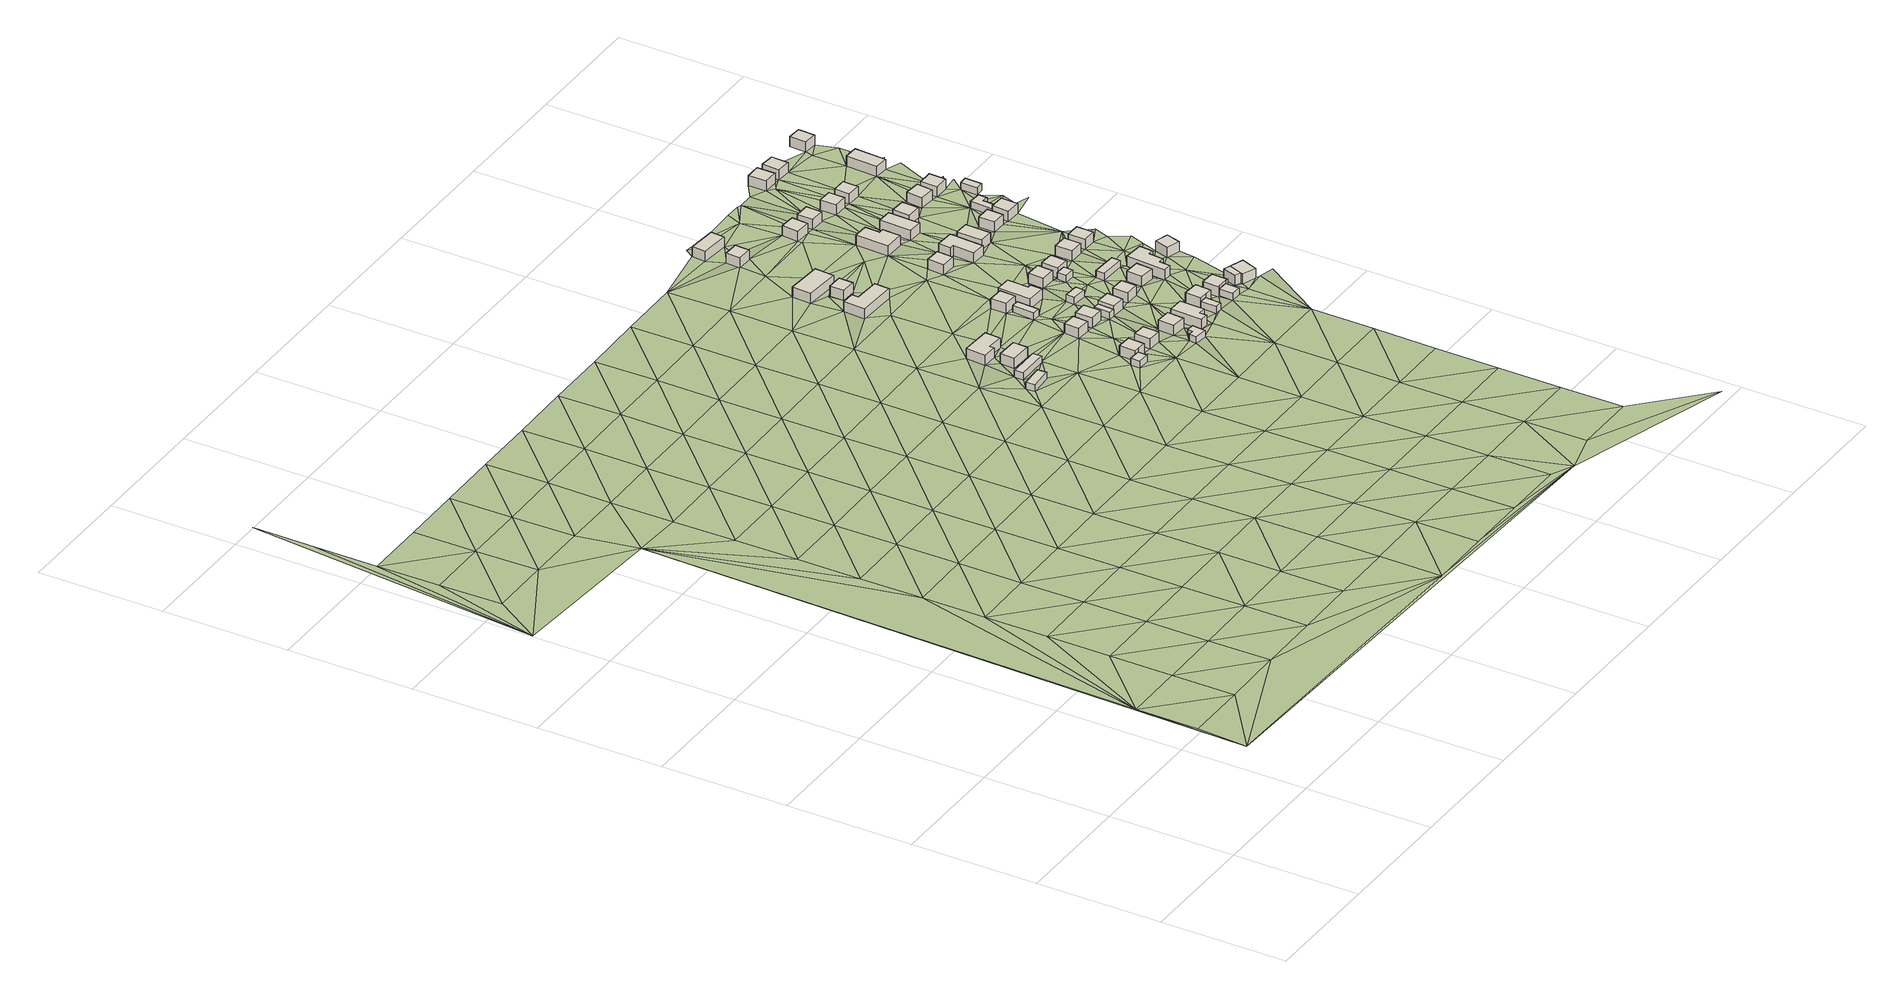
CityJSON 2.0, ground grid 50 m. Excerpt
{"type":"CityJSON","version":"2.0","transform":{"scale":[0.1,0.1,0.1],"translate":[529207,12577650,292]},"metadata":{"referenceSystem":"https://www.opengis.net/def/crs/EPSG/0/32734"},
"CityObjects":{
"building1":{"type":"Building","attributes":{"address":"30 Braambos Lane 7347 Mamre, Cape Town","building":"cabin","building:levels":"1","building_height":2.8,"plus_code":"4FRWFFP6+895","ground_height":158.06,"roof_height":160.86},"geometry":[{"type":"Solid","lod":"1","boundaries":[[[[0,1,2,3]],[[1,4,5,2]],[[4,6,7,5]],[[6,0,3,7]],[[3,2,5,7]],[[6,4,1,0]]]]}]},
"building2":{"type":"Building","attributes":{"address":"30 Braambos Lane Mamre 7347 Cape Town","building":"cabin","building:levels":"1","building_height":2.8,"plus_code":"4FRWFFP6+8CG","ground_height":157.94,"roof_height":160.74},"geometry":[{"type":"Solid","lod":"1","boundaries":[[[[8,9,10,11]],[[9,12,13,10]],[[12,14,15,13]],[[14,8,11,15]],[[11,10,13,15]],[[14,12,9,8]]]]}]},
"building3":{"type":"Building","attributes":{"address":"28 Braambos Lane Mamre 7347 Cape Town","building":"house","building:levels":"1","building_height":4.1,"plus_code":"4FRWFFP6+9C5","ground_height":158.38,"roof_height":162.48},"geometry":[{"type":"Solid","lod":"1","boundaries":[[[[16,17,18,19]],[[17,20,21,18]],[[20,22,23,21]],[[22,16,19,23]],[[19,18,21,23]],[[22,20,17,16]]]]}]},
"building4":{"type":"Building","attributes":{"address":"26 Braambos Lane Mamre 7347 Mamre, Cape Town","building":"house","building:levels":"1","building_height":4.1,"plus_code":"4FRWFFP6+9CW","ground_height":158.35,"roof_height":162.45},"geometry":[{"type":"Solid","lod":"1","boundaries":[[[[24,25,26,27]],[[25,28,29,26]],[[28,30,31,29]],[[30,32,33,31]],[[32,34,35,33]],[[34,24,27,35]],[[27,26,29,31,33,35]],[[34,32,30,28,25,24]]]]}]},
"building5":{"type":"Building","attributes":{"building":"cabin","building:levels":"1","building_height":2.8,"plus_code":"4FRWFFP6+6G7","ground_height":158.85,"roof_height":161.65},"geometry":[{"type":"Solid","lod":"1","boundaries":[[[[36,37,38,39]],[[37,40,41,38]],[[40,42,43,41]],[[42,44,45,43]],[[44,36,39,45]],[[39,38,41,43,45]],[[44,42,40,37,36]]]]}]},
"building6":{"type":"Building","attributes":{"address":"121 Thorn Lane Mamre 7347 Cape Town","building":"house","building:levels":"1","building_height":4.1,"plus_code":"4FRWFFP6+6GG","ground_height":158.85,"roof_height":162.95},"geometry":[{"type":"Solid","lod":"1","boundaries":[[[[37,36,46,47]],[[36,48,49,46]],[[48,50,51,49]],[[50,52,53,51]],[[52,37,47,53]],[[47,46,49,51,53]],[[52,50,48,36,37]]]]}]},
"building7":{"type":"Building","attributes":{"address":"119 Thorn Lane Mamre 7347 Cape Town","building":"house","building:levels":"1","building_height":4.1,"plus_code":"4FRWFFP6+6HG","ground_height":158.85,"roof_height":162.95},"geometry":[{"type":"Solid","lod":"1","boundaries":[[[[54,55,56,57]],[[55,58,59,56]],[[58,60,61,59]],[[60,54,57,61]],[[57,56,59,61]],[[60,58,55,54]]]]}]},
"building8":{"type":"Building","attributes":{"address":"122 Thorn Lane Mamre 7347 Cape Town","building":"house","building:levels":"1","building_height":4.1,"plus_code":"4FRWFFP6+8G9","ground_height":158.82,"roof_height":162.92},"geometry":[{"type":"Solid","lod":"1","boundaries":[[[[62,63,64,65]],[[63,66,67,64]],[[66,68,69,67]],[[68,62,65,69]],[[65,64,67,69]],[[68,66,63,62]]]]}]},
"building9":{"type":"Building","attributes":{"address":"20 Braambos Lane Mamre 7347 Cape Town","building":"house","building:levels":"1","building_height":4.1,"plus_code":"4FRWFFP6+HFF","ground_height":157.85,"roof_height":161.95},"geometry":[{"type":"Solid","lod":"1","boundaries":[[[[70,71,72,73]],[[71,74,75,72]],[[74,76,77,75]],[[76,78,79,77]],[[78,80,81,79]],[[80,70,73,81]],[[73,72,75,77,79,81]],[[80,78,76,74,71,70]]]]}]},
"building10":{"type":"Building","attributes":{"building":"cabin","building:levels":"1","building_height":2.8,"plus_code":"4FRWFFP6+5JF","ground_height":158.85,"roof_height":161.65},"geometry":[{"type":"Solid","lod":"1","boundaries":[[[[82,83,84,85]],[[83,86,87,84]],[[86,88,89,87]],[[88,90,91,89]],[[90,92,93,91]],[[92,82,85,93]],[[85,84,87,89,91,93]],[[92,90,88,86,83,82]]]]}]},
"building11":{"type":"Building","attributes":{"address":"16 Braambos Lane Mamre 7347 Cape Town","building":"house","building:levels":"1","building_height":4.1,"plus_code":"4FRWFFP6+MF3","ground_height":157.85,"roof_height":161.95},"geometry":[{"type":"Solid","lod":"1","boundaries":[[[[94,95,96,97]],[[95,98,99,96]],[[98,100,101,99]],[[100,94,97,101]],[[97,96,99,101]],[[100,98,95,94]]]]}]},
"building12":{"type":"Building","attributes":{"address":"18 Braambos Lane Mamre 7347 Cape Town","building":"house","building:levels":"1","building_height":4.1,"plus_code":"4FRWFFP6+JF8","ground_height":157.85,"roof_height":161.95},"geometry":[{"type":"Solid","lod":"1","boundaries":[[[[102,103,104,105]],[[103,106,107,104]],[[106,108,109,107]],[[108,102,105,109]],[[105,104,107,109]],[[108,106,103,102]]]]}]},
"building13":{"type":"Building","attributes":{"building":"cabin","building:levels":"1","building_height":2.8,"plus_code":"4FRWFFP6+9HR","ground_height":158.8,"roof_height":161.6},"geometry":[{"type":"Solid","lod":"1","boundaries":[[[[110,111,112,113]],[[111,114,115,112]],[[114,116,117,115]],[[116,110,113,117]],[[113,112,115,117]],[[116,114,111,110]]]]}]},
"building14":{"type":"Building","attributes":{"address":"120 Thorn Lane Mamre 7347 Cape Town","building":"house","building:levels":"1","building_height":4.1,"plus_code":"4FRWFFP6+8H8","ground_height":158.82,"roof_height":162.92},"geometry":[{"type":"Solid","lod":"1","boundaries":[[[[118,119,120,121]],[[119,122,123,120]],[[122,124,125,123]],[[124,118,121,125]],[[121,120,123,125]],[[124,122,119,118]]]]}]},
"building15":{"type":"Building","attributes":{"address":"117 Thorn Lane Mamre 7347 Cape Town","building":"house","building:levels":"1","building_height":4.1,"plus_code":"4FRWFFP6+6J8","ground_height":158.85,"roof_height":162.95},"geometry":[{"type":"Solid","lod":"1","boundaries":[[[[126,127,128,129]],[[127,130,131,128]],[[130,132,133,131]],[[132,126,129,133]],[[129,128,131,133]],[[132,130,127,126]]]]}]},
"building16":{"type":"Building","attributes":{"address":"1 Braambos Lane Mamre 7347 Cape Town","building":"house","building:levels":"1","building_height":4.1,"plus_code":"4FRWFFP6+CHC","ground_height":158.8,"roof_height":162.9},"geometry":[{"type":"Solid","lod":"1","boundaries":[[[[134,135,136,137]],[[135,138,139,136]],[[138,140,141,139]],[[140,134,137,141]],[[137,136,139,141]],[[140,138,135,134]]]]}]},
"building17":{"type":"Building","attributes":{"building":"cabin","building:levels":"1","building_height":2.8,"plus_code":"4FRWFFP6+8J2","ground_height":158.82,"roof_height":161.62},"geometry":[{"type":"Solid","lod":"1","boundaries":[[[[142,143,144,145]],[[143,146,147,144]],[[146,148,149,147]],[[148,142,145,149]],[[145,144,147,149]],[[148,146,143,142]]]]}]},
"building18":{"type":"Building","attributes":{"address":"Thorn Lane Mamre 7347 Cape Town","building":"house","building:levels":"1","building_height":4.1,"plus_code":"4FRWFFP6+6M2","ground_height":159.16,"roof_height":163.26},"geometry":[{"type":"Solid","lod":"1","boundaries":[[[[150,151,152,153]],[[151,154,155,152]],[[154,156,157,155]],[[156,158,159,157]],[[158,160,161,159]],[[160,150,153,161]],[[153,152,155,157,159,161]],[[160,158,156,154,151,150]]]]}]},
"building19":{"type":"Building","attributes":{"address":"3 Palm Lane Mamre 7347 Cape Town","building":"house","building:levels":"1","building_height":4.1,"plus_code":"4FRWFFP6+CHH","ground_height":158.8,"roof_height":162.9},"geometry":[{"type":"Solid","lod":"1","boundaries":[[[[162,163,164,165]],[[163,166,167,164]],[[166,168,169,167]],[[168,170,171,169]],[[170,172,173,171]],[[172,162,165,173]],[[165,164,167,169,171,173]],[[172,170,168,166,163,162]]]]}]},
"building20":{"type":"Building","attributes":{"address":"118 Thorn Lane Mamre 7347 Cape Town","building":"house","building:levels":"1","building_height":4.1,"plus_code":"4FRWFFP6+8J4","ground_height":158.85,"roof_height":162.95},"geometry":[{"type":"Solid","lod":"1","boundaries":[[[[142,148,174,175]],[[148,176,177,174]],[[176,178,179,177]],[[178,142,175,179]],[[175,174,177,179]],[[178,176,148,142]]]]}]},
"building21":{"type":"Building","attributes":{"address":"12 Braambos Lane Mamre 7347 Cape Town","building":"house","building:levels":"1","building_height":4.1,"plus_code":"4FRWFFP6+QF8","ground_height":157.63,"roof_height":161.73},"geometry":[{"type":"Solid","lod":"1","boundaries":[[[[180,181,182,183]],[[181,184,185,182]],[[184,186,187,185]],[[186,180,183,187]],[[183,182,185,187]],[[186,184,181,180]]]]}]},
"building22":{"type":"Building","attributes":{"building":"cabin","building:levels":"1","building_height":2.8,"plus_code":"4FRWFFP6+9J4","ground_height":158.82,"roof_height":161.62},"geometry":[{"type":"Solid","lod":"1","boundaries":[[[[188,189,190,191]],[[189,192,193,190]],[[192,194,195,193]],[[194,188,191,195]],[[191,190,193,195]],[[194,192,189,188]]]]}]},
"building23":{"type":"Building","attributes":{"address":"10 Braambos Lane Mamre 7347 Cape Town","building":"house","building:levels":"1","building_height":4.1,"plus_code":"4FRWFFP6+RF9","ground_height":157.63,"roof_height":161.73},"geometry":[{"type":"Solid","lod":"1","boundaries":[[[[196,197,198,199]],[[197,200,201,198]],[[200,202,203,201]],[[202,196,199,203]],[[199,198,201,203]],[[202,200,197,196]]]]}]},
"building24":{"type":"Building","attributes":{"building":"cabin","building:levels":"1","building_height":2.8,"plus_code":"4FRWFFP6+5PR","ground_height":159.16,"roof_height":161.96},"geometry":[{"type":"Solid","lod":"1","boundaries":[[[[204,205,206,207]],[[205,208,209,206]],[[208,210,211,209]],[[210,204,207,211]],[[207,206,209,211]],[[210,208,205,204]]]]}]},
"building25":{"type":"Building","attributes":{"address":"116 Thorn Lane Mamre 7347 Cape Town","building":"house","building:levels":"1","building_height":4.1,"plus_code":"4FRWFFP6+8M3","ground_height":159.13,"roof_height":163.23},"geometry":[{"type":"Solid","lod":"1","boundaries":[[[[212,213,214,215]],[[213,216,217,214]],[[216,218,219,217]],[[218,212,215,219]],[[215,214,217,219]],[[218,216,213,212]]]]}]},
"building26":{"type":"Building","attributes":{"address":"5 Palm Lane Mamre 7347 Cape Town","building":"house","building:levels":"1","building_height":4.1,"plus_code":"4FRWFFP6+CJ9","ground_height":159.06,"roof_height":163.16},"geometry":[{"type":"Solid","lod":"1","boundaries":[[[[220,221,222,223]],[[221,224,225,222]],[[224,226,227,225]],[[226,220,223,227]],[[223,222,225,227]],[[226,224,221,220]]]]}]},
"building27":{"type":"Building","attributes":{"address":"113 Thorn Lane Mamre 7347 Cape Town","building":"house","building:levels":"1","building_height":4.1,"plus_code":"4FRWFFP6+6P6","ground_height":159.16,"roof_height":163.26},"geometry":[{"type":"Solid","lod":"1","boundaries":[[[[204,210,228,229]],[[210,230,231,228]],[[230,232,233,231]],[[232,234,235,233]],[[234,204,229,235]],[[229,228,231,233,235]],[[234,232,230,210,204]]]]}]},
"building28":{"type":"Building","attributes":{"address":"4 Palm Lane Mamre 7347 Cape Town","building":"house","building:levels":"1","building_height":4.1,"plus_code":"4FRWFFP6+GJJ","ground_height":158.58,"roof_height":162.68},"geometry":[{"type":"Solid","lod":"1","boundaries":[[[[236,237,238,239]],[[237,240,241,238]],[[240,242,243,241]],[[242,236,239,243]],[[239,238,241,243]],[[242,240,237,236]]]]}]},
"building29":{"type":"Building","attributes":{"building":"cabin","building:levels":"1","building_height":2.8,"plus_code":"4FRWFFP6+9MM","ground_height":159.13,"roof_height":161.93},"geometry":[{"type":"Solid","lod":"1","boundaries":[[[[244,245,246,247]],[[245,248,249,246]],[[248,250,251,249]],[[250,244,247,251]],[[247,246,249,251]],[[250,248,245,244]]]]}]},
"building30":{"type":"Building","attributes":{"building":"cabin","building:levels":"1","building_height":2.8,"plus_code":"4FRWFFP6+5PQ","ground_height":159.68,"roof_height":162.48},"geometry":[{"type":"Solid","lod":"1","boundaries":[[[[252,253,254,255]],[[253,256,257,254]],[[256,258,259,257]],[[258,252,255,259]],[[255,254,257,259]],[[258,256,253,252]]]]}]},
"building31":{"type":"Building","attributes":{"address":"7 Palm Lane Mamre 7347 Cape Town","building":"house","building:levels":"1","building_height":4.1,"plus_code":"4FRWFFP6+CM4","ground_height":159.06,"roof_height":163.16},"geometry":[{"type":"Solid","lod":"1","boundaries":[[[[260,261,262,263]],[[261,264,265,262]],[[264,266,267,265]],[[266,260,263,267]],[[263,262,265,267]],[[266,264,261,260]]]]}]},
"building32":{"type":"Building","attributes":{"address":"111 Thorn Lane Mamre 7347 Cape Town","building":"house","building:levels":"1","building_height":4.1,"plus_code":"4FRWFFP6+6P5","ground_height":159.48,"roof_height":163.58},"geometry":[{"type":"Solid","lod":"1","boundaries":[[[[268,269,270,271]],[[269,272,273,270]],[[272,274,275,273]],[[274,276,277,275]],[[276,278,279,277]],[[278,268,271,279]],[[271,270,273,275,277,279]],[[278,276,274,272,269,268]]]]}]},
"building33":{"type":"Building","attributes":{"address":"114 Thorn Lane Mamre 7347 Cape Town","building":"house","building:levels":"1","building_height":4.1,"plus_code":"4FRWFFP6+8P3","ground_height":159.13,"roof_height":163.23},"geometry":[{"type":"Solid","lod":"1","boundaries":[[[[280,281,282,283]],[[281,284,285,282]],[[284,286,287,285]],[[286,280,283,287]],[[283,282,285,287]],[[286,284,281,280]]]]}]},
"building34":{"type":"Building","attributes":{"address":"90 Olyf Lane Mamre 7347 Cape Town","building":"house","building:levels":"1","building_height":4.1,"plus_code":"4FRWFFP6+PHQ","ground_height":158.44,"roof_height":162.54},"geometry":[{"type":"Solid","lod":"1","boundaries":[[[[288,289,290,291]],[[289,292,293,290]],[[292,294,295,293]],[[294,288,291,295]],[[291,290,293,295]],[[294,292,289,288]]]]}]},
"building35":{"type":"Building","attributes":{"address":"117 Olyf Lane Mamre 7347 Cape Town","building":"house","building:levels":"1","building_height":4.1,"plus_code":"4FRWFFP6+JJF","ground_height":158.26,"roof_height":162.36},"geometry":[{"type":"Solid","lod":"1","boundaries":[[[[296,297,298,299]],[[297,300,301,298]],[[300,302,303,301]],[[302,304,305,303]],[[304,306,307,305]],[[306,296,299,307]],[[299,298,301,303,305,307]],[[306,304,302,300,297,296]]]]}]},
"building36":{"type":"Building","attributes":{"address":"6 Palm Lane Mamre 7347 Cape Town","building":"house","building:levels":"1","building_height":4.1,"plus_code":"4FRWFFP6+GMC","ground_height":158.85,"roof_height":162.95},"geometry":[{"type":"Solid","lod":"1","boundaries":[[[[308,309,310,311]],[[309,312,313,310]],[[312,314,315,313]],[[314,316,317,315]],[[316,318,319,317]],[[318,308,311,319]],[[311,310,313,315,317,319]],[[318,316,314,312,309,308]]]]}]},
"building37":{"type":"Building","attributes":{"building":"cabin","building:levels":"1","building_height":2.8,"plus_code":"4FRWFFP6+8PV","ground_height":159.13,"roof_height":161.93},"geometry":[{"type":"Solid","lod":"1","boundaries":[[[[320,321,322,323]],[[321,324,325,322]],[[324,326,327,325]],[[326,320,323,327]],[[323,322,325,327]],[[326,324,321,320]]]]}]},
"building38":{"type":"Building","attributes":{"building":"garage","building:levels":"1","building_height":4.1,"plus_code":"4FRWFFP6+5QW","ground_height":159.68,"roof_height":163.78},"geometry":[{"type":"Solid","lod":"1","boundaries":[[[[328,329,330,331]],[[329,332,333,330]],[[332,334,335,333]],[[334,328,331,335]],[[331,330,333,335]],[[334,332,329,328]]]]}]},
"building39":{"type":"Building","attributes":{"address":"112 Thorn Lane Mamre 7347 Cape Town","building":"house","building:levels":"1","building_height":4.1,"plus_code":"4FRWFFP6+8Q2","ground_height":159.35,"roof_height":163.45},"geometry":[{"type":"Solid","lod":"1","boundaries":[[[[336,337,338,339]],[[337,340,341,338]],[[340,342,343,341]],[[342,344,345,343]],[[344,346,347,345]],[[346,348,349,347]],[[348,350,351,349]],[[350,336,339,351]],[[339,338,341,343,345,347,349,351]],[[350,348,346,344,342,340,337,336]]]]}]},
"building40":{"type":"Building","attributes":{"address":"109 Thorn Lane Mamre 7347 Cape Town","building":"house","building:levels":"1","building_height":4.1,"plus_code":"4FRWFFP6+5QX","ground_height":159.68,"roof_height":163.78},"geometry":[{"type":"Solid","lod":"1","boundaries":[[[[328,334,335,331]],[[334,352,353,335]],[[352,354,355,353]],[[354,356,357,355]],[[356,328,331,357]],[[331,335,353,355,357]],[[356,354,352,334,328]]]]}]},
"building41":{"type":"Building","attributes":{"address":"88 Olyf Lane Mamre 7347 Cape Town","building":"house","building:levels":"1","building_height":4.1,"plus_code":"4FRWFFP6+PJP","ground_height":158.44,"roof_height":162.54},"geometry":[{"type":"Solid","lod":"1","boundaries":[[[[358,359,360,361]],[[359,362,363,360]],[[362,364,365,363]],[[364,358,361,365]],[[361,360,363,365]],[[364,362,359,358]]]]}]},
"building42":{"type":"Building","attributes":{"address":"9 Palm Lane Mamre 7347 Cape Town","building":"house","building:levels":"1","building_height":4.1,"plus_code":"4FRWFFP6+CP8","ground_height":159.06,"roof_height":163.16},"geometry":[{"type":"Solid","lod":"1","boundaries":[[[[366,367,368,369]],[[367,370,371,368]],[[370,372,373,371]],[[372,366,369,373]],[[369,368,371,373]],[[372,370,367,366]]]]}]},
"building43":{"type":"Building","attributes":{"address":"8 Palm Lane Mamre 7347 Cape Town","building":"house","building:levels":"1","building_height":4.1,"plus_code":"4FRWFFP6+GMH","ground_height":158.85,"roof_height":162.95},"geometry":[{"type":"Solid","lod":"1","boundaries":[[[[374,375,376,377]],[[375,378,379,376]],[[378,380,381,379]],[[380,374,377,381]],[[377,376,379,381]],[[380,378,375,374]]]]}]},
"building44":{"type":"Building","attributes":{"address":"115 Olyf Lane Mamre 7347 Cape Town","building":"house","building:levels":"1","building_height":4.1,"plus_code":"4FRWFFP6+JMF","ground_height":158.64,"roof_height":162.74},"geometry":[{"type":"Solid","lod":"1","boundaries":[[[[382,383,384,385]],[[383,386,387,384]],[[386,388,389,387]],[[388,382,385,389]],[[385,384,387,389]],[[388,386,383,382]]]]}]},
"building45":{"type":"Building","attributes":{"address":"11 Palm Lane Mamre 7347 Cape Town","building":"house","building:levels":"1","building_height":4.1,"plus_code":"4FRWFFP6+CQ3","ground_height":159.28,"roof_height":163.38},"geometry":[{"type":"Solid","lod":"1","boundaries":[[[[390,391,392,393]],[[391,394,395,392]],[[394,396,397,395]],[[396,390,393,397]],[[393,392,395,397]],[[396,394,391,390]]]]}]},
"building46":{"type":"Building","attributes":{"address":"110 Thorn Lane Mamre 7347 Cape Town","building":"house","building:levels":"1","building_height":4.1,"plus_code":"4FRWFFP6+8R2","ground_height":159.35,"roof_height":163.45},"geometry":[{"type":"Solid","lod":"1","boundaries":[[[[398,399,400,401]],[[399,402,403,400]],[[402,404,405,403]],[[404,398,401,405]],[[401,400,403,405]],[[404,402,399,398]]]]}]},
"building47":{"type":"Building","attributes":{"address":"113 Olyf Lane Mamre 7347 Cape Town","building":"house","building:levels":"1","building_height":4.1,"plus_code":"4FRWFFP6+JPJ","ground_height":158.64,"roof_height":162.74},"geometry":[{"type":"Solid","lod":"1","boundaries":[[[[406,407,408,409]],[[407,410,411,408]],[[410,412,413,411]],[[412,406,409,413]],[[409,408,411,413]],[[412,410,407,406]]]]}]},
"building48":{"type":"Building","attributes":{"address":"86 Olyf Lane Mamre 7347 Cape Town","building":"house","building:levels":"1","building_height":4.1,"plus_code":"4FRWFFP6+PMG","ground_height":158.87,"roof_height":162.97},"geometry":[{"type":"Solid","lod":"1","boundaries":[[[[414,415,416,417]],[[415,418,419,416]],[[418,420,421,419]],[[420,414,417,421]],[[417,416,419,421]],[[420,418,415,414]]]]}]},
"building49":{"type":"Building","attributes":{"address":"10 Palm Lane Mamre 7347 Cape Town","building":"house","building:levels":"1","building_height":4.1,"plus_code":"4FRWFFP6+GPH","ground_height":159.1,"roof_height":163.2},"geometry":[{"type":"Solid","lod":"1","boundaries":[[[[422,423,424,425]],[[423,426,427,424]],[[426,428,429,427]],[[428,422,425,429]],[[425,424,427,429]],[[428,426,423,422]]]]}]},
"building50":{"type":"Building","attributes":{"address":"84 Olyf Lane Mamre 7347 Cape Town","building":"house","building:levels":"1","building_height":4.1,"plus_code":"4FRWFFP6+PP7","ground_height":158.87,"roof_height":162.97},"geometry":[{"type":"Solid","lod":"1","boundaries":[[[[430,431,432,433]],[[431,434,435,432]],[[434,436,437,435]],[[436,430,433,437]],[[433,432,435,437]],[[436,434,431,430]]]]}]},
"building51":{"type":"Building","attributes":{"address":"12 Palm Lane Mamre 7347 Cape Town","building":"house","building:levels":"1","building_height":4.1,"plus_code":"4FRWFFP6+GQG","ground_height":159.1,"roof_height":163.2},"geometry":[{"type":"Solid","lod":"1","boundaries":[[[[438,439,440,441]],[[439,442,443,440]],[[442,444,445,443]],[[444,446,447,445]],[[446,438,441,447]],[[441,440,443,445,447]],[[446,444,442,439,438]]]]}]},
"building52":{"type":"Building","attributes":{"address":"79 Manna Lane Mamre 7347 Cape Town","building":"house","building:levels":"1","building_height":4.1,"plus_code":"4FRWFFP6+RMG","ground_height":158.57,"roof_height":162.67},"geometry":[{"type":"Solid","lod":"1","boundaries":[[[[448,449,450,451]],[[449,452,453,450]],[[452,454,455,453]],[[454,448,451,455]],[[451,450,453,455]],[[454,452,449,448]]]]}]},
"building53":{"type":"Building","attributes":{"address":"111 Olyf Lane Mamre 7347 Cape Town","building":"house","building:levels":"1","building_height":4.1,"plus_code":"4FRWFFP6+JQJ","ground_height":159.03,"roof_height":163.13},"geometry":[{"type":"Solid","lod":"1","boundaries":[[[[456,457,458,459]],[[457,460,461,458]],[[460,462,463,461]],[[462,456,459,463]],[[459,458,461,463]],[[462,460,457,456]]]]}]},
"building54":{"type":"Building","attributes":{"building":"cabin","building:levels":"1","building_height":2.8,"plus_code":"4FRWFFP6+GQW","ground_height":159.1,"roof_height":161.9},"geometry":[{"type":"Solid","lod":"1","boundaries":[[[[439,438,464,465]],[[438,466,467,464]],[[466,468,469,467]],[[468,470,471,469]],[[470,472,473,471]],[[472,439,465,473]],[[465,464,467,469,471,473]],[[472,470,468,466,438,439]]]]}]},
"building55":{"type":"Building","attributes":{"address":"77 Manna Lane Mamre 7347 Cape Town","building":"house","building:levels":"1","building_height":4.1,"plus_code":"4FRWFFP6+RPF","ground_height":158.57,"roof_height":162.67},"geometry":[{"type":"Solid","lod":"1","boundaries":[[[[474,475,476,477]],[[475,478,479,476]],[[478,480,481,479]],[[480,474,477,481]],[[477,476,479,481]],[[480,478,475,474]]]]}]},
"building56":{"type":"Building","attributes":{"address":"109 Olyf Lane Mamre 7347 Cape Town","building":"house","building:levels":"1","building_height":4.1,"plus_code":"4FRWFFP6+JQQ","ground_height":159.03,"roof_height":163.13},"geometry":[{"type":"Solid","lod":"1","boundaries":[[[[482,483,484,485]],[[483,486,487,484]],[[486,488,489,487]],[[488,482,485,489]],[[485,484,487,489]],[[488,486,483,482]]]]}]},
"building57":{"type":"Building","attributes":{"building":"cabin","building:levels":"1","building_height":2.8,"plus_code":"4FRWFFP6+HRM","ground_height":159.03,"roof_height":161.83},"geometry":[{"type":"Solid","lod":"1","boundaries":[[[[490,491,492,493]],[[491,494,495,492]],[[494,496,497,495]],[[496,490,493,497]],[[493,492,495,497]],[[496,494,491,490]]]]}]},
"building58":{"type":"Building","attributes":{"address":"80 Olyf Lane Mamre 7347 Cape Town","building":"house","building:levels":"1","building_height":4.1,"plus_code":"4FRWFFP6+PRC","ground_height":158.89,"roof_height":162.99},"geometry":[{"type":"Solid","lod":"1","boundaries":[[[[498,499,500,501]],[[499,502,503,500]],[[502,504,505,503]],[[504,498,501,505]],[[501,500,503,505]],[[504,502,499,498]]]]}]},
"building59":{"type":"Building","attributes":{"address":"73 Manna Lane Mamre 7347 Cape Town","building":"house","building:levels":"1","building_height":4.1,"plus_code":"4FRWFFP6+RRC","ground_height":158.67,"roof_height":162.77},"geometry":[{"type":"Solid","lod":"1","boundaries":[[[[506,507,508,509]],[[507,510,511,508]],[[510,512,513,511]],[[512,506,509,513]],[[509,508,511,513]],[[512,510,507,506]]]]}]},
"terrain1":{"type":"TINRelief","geometry":[{"type":"CompositeSurface","lod":"1","boundaries":[[[514,515,516]],[[515,514,517]],[[515,517,516]],[[518,519,520]],[[521,516,517]],[[517,514,522]],[[514,516,523]],[[524,518,520]],[[516,521,525]],[[526,519,518]],[[527,518,524]],[[516,525,528]],[[521,517,522]],[[529,518,527]],[[530,516,528]],[[531,520,519]],[[530,532,516]],[[526,518,523]],[[521,533,525]],[[520,531,524]],[[519,526,531]],[[533,521,522]],[[516,532,523]],[[525,534,528]],[[514,535,522]],[[525,533,534]],[[524,531,536]],[[537,530,528]],[[538,533,522]],[[537,528,534]],[[531,526,539]],[[523,540,526]],[[534,533,541]],[[523,532,542]],[[532,530,543]],[[544,530,537]],[[539,526,540]],[[536,531,545]],[[538,541,533]],[[523,542,546]],[[543,530,544]],[[547,537,534]],[[542,532,548]],[[545,531,539]],[[523,546,549]],[[541,547,534]],[[535,538,522]],[[548,532,543]],[[523,550,540]],[[544,537,551]],[[549,552,523]],[[546,542,553]],[[538,554,541]],[[547,551,537]],[[523,552,550]],[[555,539,540]],[[553,542,548]],[[549,546,556]],[[544,557,543]],[[551,558,544]],[[550,555,540]],[[547,541,559]],[[560,545,539]],[[541,554,561]],[[546,553,556]],[[538,535,554]],[[549,562,552]],[[557,544,558]],[[551,547,559]],[[548,543,563]],[[541,561,559]],[[560,539,555]],[[514,564,535]],[[562,549,556]],[[552,565,550]],[[563,543,557]],[[558,551,566]],[[553,548,567]],[[568,561,554]],[[559,566,551]],[[562,565,552]],[[569,555,550]],[[535,568,554]],[[567,548,563]],[[556,553,570]],[[557,558,571]],[[566,572,558]],[[569,550,565]],[[573,559,561]],[[574,560,555]],[[561,568,575]],[[553,567,570]],[[562,556,576]],[[571,558,572]],[[559,573,566]],[[577,563,557]],[[561,575,573]],[[555,569,574]],[[576,556,570]],[[568,535,578]],[[565,562,579]],[[577,557,571]],[[580,572,566]],[[563,581,567]],[[575,568,578]],[[535,582,578]],[[566,573,580]],[[579,562,576]],[[569,565,583]],[[581,563,577]],[[567,584,570]],[[575,585,573]],[[571,572,586]],[[580,587,572]],[[583,565,579]],[[574,569,588]],[[585,575,578]],[[567,581,584]],[[576,570,589]],[[586,572,587]],[[590,580,573]],[[571,591,577]],[[588,569,583]],[[578,582,592]],[[582,535,564]],[[590,573,585]],[[589,570,584]],[[579,576,593]],[[591,571,586]],[[580,594,587]],[[581,577,595]],[[585,578,596]],[[580,590,594]],[[593,576,589]],[[597,583,579]],[[592,596,578]],[[595,577,591]],[[584,581,598]],[[590,585,599]],[[587,600,586]],[[587,594,601]],[[597,579,593]],[[582,564,592]],[[602,588,583]],[[596,599,585]],[[581,595,598]],[[584,603,589]],[[600,587,601]],[[590,604,594]],[[586,605,591]],[[602,583,597]],[[606,596,592]],[[590,599,604]],[[603,584,598]],[[589,607,593]],[[586,600,605]],[[608,601,594]],[[591,609,595]],[[610,599,596]],[[592,564,606]],[[608,594,604]],[[603,607,589]],[[597,593,611]],[[606,610,596]],[[591,605,609]],[[595,612,598]],[[604,599,613]],[[600,601,614]],[[615,601,608]],[[593,607,611]],[[616,602,597]],[[610,613,599]],[[595,609,612]],[[606,564,610]],[[603,598,617]],[[614,601,615]],[[618,608,604]],[[600,619,605]],[[4,609,605]],[[616,597,611]],[[605,6,4]],[[613,618,604]],[[617,598,612]],[[607,603,620]],[[6,605,619]],[[614,619,600]],[[9,609,4]],[[621,610,564]],[[615,608,622]],[[4,12,9]],[[4,623,12]],[[613,610,621]],[[609,9,624]],[[28,612,609]],[[618,622,608]],[[617,620,603]],[[619,625,6]],[[609,624,28]],[[626,611,607]],[[564,627,621]],[[624,9,20]],[[9,22,20]],[[12,623,628]],[[623,625,628]],[[618,613,629]],[[630,614,615]],[[631,22,9]],[[622,632,615]],[[626,607,620]],[[625,619,628]],[[633,624,20]],[[619,614,40]],[[616,611,634]],[[621,629,613]],[[635,612,28]],[[22,631,16]],[[40,614,42]],[[612,636,617]],[[17,633,20]],[[615,632,630]],[[637,633,638]],[[627,564,639]],[[42,614,630]],[[634,611,626]],[[638,633,17]],[[40,52,619]],[[620,617,74]],[[621,627,640]],[[622,618,641]],[[68,628,619]],[[635,28,25]],[[629,642,618]],[[636,612,635]],[[631,628,66]],[[52,40,37]],[[66,16,631]],[[619,52,68]],[[617,643,74]],[[44,42,630]],[[66,17,16]],[[636,643,617]],[[618,642,641]],[[36,44,48]],[[626,620,95]],[[621,644,629]],[[632,622,645]],[[630,48,44]],[[17,116,638]],[[620,74,98]],[[66,628,68]],[[638,134,25]],[[98,95,620]],[[632,92,630]],[[48,630,55]],[[640,644,621]],[[646,52,50]],[[627,639,640]],[[50,48,54]],[[68,52,646]],[[635,25,140]],[[55,54,48]],[[116,17,66]],[[622,641,645]],[[55,630,58]],[[50,54,646]],[[642,629,647]],[[632,648,92]],[[116,134,638]],[[630,90,58]],[[626,649,634]],[[646,62,68]],[[636,650,643]],[[651,98,74]],[[630,92,90]],[[626,95,652]],[[106,74,71]],[[646,54,60]],[[645,648,632]],[[134,140,25]],[[644,647,629]],[[106,651,74]],[[62,646,119]],[[636,635,653]],[[654,66,63]],[[119,63,62]],[[66,654,116]],[[127,58,90]],[[655,71,70]],[[103,651,106]],[[656,635,140]],[[657,60,58]],[[106,71,108]],[[646,60,146]],[[626,652,649]],[[63,119,118]],[[100,98,651]],[[646,146,119]],[[657,58,127]],[[118,654,63]],[[90,658,659]],[[127,90,659]],[[114,134,116]],[[110,116,654]],[[71,655,108]],[[100,651,103]],[[641,642,660]],[[661,127,659]],[[647,662,642]],[[118,124,654]],[[635,656,653]],[[148,60,657]],[[122,119,146]],[[653,650,636]],[[134,114,135]],[[95,94,652]],[[102,100,103]],[[634,649,180]],[[148,146,60]],[[659,663,661]],[[200,634,180]],[[154,663,648]],[[110,162,111]],[[197,634,200]],[[135,114,111]],[[648,645,664]],[[154,661,663]],[[110,654,188]],[[111,162,135]],[[146,143,122]],[[143,124,122]],[[154,648,664]],[[189,654,124]],[[140,138,656]],[[162,110,163]],[[655,650,653]],[[642,662,660]],[[172,135,162]],[[665,661,154]],[[666,148,657]],[[124,143,667]],[[665,668,661]],[[138,135,172]],[[664,156,154]],[[188,654,189]],[[138,172,656]],[[645,641,669]],[[188,163,110]],[[667,189,124]],[[657,668,670]],[[108,655,671]],[[671,102,108]],[[652,672,649]],[[156,160,158]],[[156,664,160]],[[666,657,670]],[[100,102,671]],[[664,645,208]],[[172,170,656]],[[668,665,670]],[[671,94,100]],[[667,673,189]],[[160,664,205]],[[667,674,673]],[[168,166,170]],[[641,660,669]],[[656,237,653]],[[665,675,670]],[[237,656,170]],[[652,94,676]],[[200,180,202]],[[674,666,677]],[[678,163,188]],[[163,678,166]],[[670,677,666]],[[679,197,680]],[[664,208,205]],[[655,653,300]],[[160,204,675]],[[645,256,208]],[[160,205,204]],[[180,186,202]],[[674,677,212]],[[652,292,672]],[[681,678,188]],[[170,166,220]],[[212,673,674]],[[679,680,682]],[[196,680,197]],[[166,678,220]],[[300,671,655]],[[670,675,683]],[[669,256,645]],[[677,670,684]],[[683,675,204]],[[237,236,653]],[[685,673,212]],[[673,685,681]],[[248,678,681]],[[671,297,94]],[[672,289,186]],[[292,652,676]],[[170,318,237]],[[653,236,300]],[[196,686,680]],[[687,210,208]],[[670,688,684]],[[248,681,685]],[[689,678,248]],[[690,170,220]],[[676,94,297]],[[202,186,289]],[[326,212,218]],[[691,687,208]],[[326,685,212]],[[691,208,256]],[[683,692,670]],[[688,218,684]],[[245,689,248]],[[237,318,240]],[[318,170,690]],[[672,292,289]],[[693,689,245]],[[250,248,685]],[[236,694,300]],[[670,692,688]],[[690,220,226]],[[253,691,256]],[[226,689,260]],[[260,689,693]],[[687,691,276]],[[276,695,687]],[[696,196,202]],[[280,218,688]],[[244,693,245]],[[258,256,669]],[[683,695,692]],[[297,671,300]],[[280,326,218]],[[685,324,250]],[[326,324,685]],[[696,686,196]],[[314,694,240]],[[314,240,318]],[[226,260,690]],[[693,244,697]],[[312,300,694]],[[696,202,289]],[[697,244,250]],[[324,697,250]],[[698,258,669]],[[695,276,274]],[[312,694,314]],[[316,314,318]],[[258,699,252]],[[294,292,676]],[[690,260,266]],[[688,692,700]],[[318,690,308]],[[701,300,312]],[[702,326,280]],[[332,699,258]],[[676,297,294]],[[703,692,695]],[[332,258,698]],[[697,324,367]],[[696,704,686]],[[700,692,705]],[[706,695,274]],[[702,280,705]],[[669,707,698]],[[697,367,266]],[[695,706,703]],[[274,699,329]],[[352,332,698]],[[329,699,332]],[[359,294,297]],[[696,289,288]],[[266,366,690]],[[701,312,386]],[[324,708,367]],[[297,709,359]],[[705,692,336]],[[332,352,334]],[[374,308,690]],[[386,312,309]],[[710,709,711]],[[380,712,308]],[[352,698,354]],[[701,386,710]],[[336,702,705]],[[266,367,366]],[[294,358,288]],[[308,712,309]],[[358,294,359]],[[329,706,274]],[[703,713,714]],[[690,366,374]],[[336,708,702]],[[380,308,374]],[[707,669,715]],[[713,703,706]],[[707,354,698]],[[712,380,378]],[[709,710,383]],[[386,383,710]],[[709,716,359]],[[309,712,378]],[[706,329,328]],[[717,367,708]],[[288,718,696]],[[386,309,388]],[[704,696,719]],[[388,309,378]],[[358,718,288]],[[708,336,720]],[[713,348,346]],[[415,709,383]],[[713,706,721]],[[717,708,391]],[[716,709,415]],[[719,696,718]],[[328,722,706]],[[348,713,721]],[[375,388,378]],[[720,336,350]],[[391,708,720]],[[723,718,358]],[[724,717,390]],[[390,717,391]],[[721,706,722]],[[374,366,725]],[[414,723,716]],[[422,375,374]],[[388,407,382]],[[350,348,398]],[[724,725,366]],[[716,415,414]],[[348,721,398]],[[418,383,382]],[[410,388,375]],[[383,418,415]],[[391,720,394]],[[388,410,407]],[[407,406,382]],[[718,723,726]],[[375,422,428]],[[727,720,350]],[[725,422,374]],[[725,724,390]],[[721,722,728]],[[350,398,727]],[[434,382,406]],[[394,720,729]],[[414,730,723]],[[725,390,396]],[[449,726,723]],[[418,382,434]],[[720,727,731]],[[422,725,423]],[[375,428,472]],[[720,731,729]],[[406,412,434]],[[410,375,472]],[[730,449,723]],[[394,732,396]],[[414,420,730]],[[729,732,394]],[[418,431,420]],[[434,431,418]],[[732,725,396]],[[442,423,725]],[[457,412,410]],[[726,449,448]],[[428,426,472]],[[423,439,426]],[[439,423,442]],[[412,436,434]],[[730,420,431]],[[457,410,472]],[[444,442,725]],[[456,412,457]],[[436,412,456]],[[426,439,472]],[[452,449,730]],[[475,730,431]],[[472,460,457]],[[475,431,430]],[[475,452,730]],[[466,438,468]],[[438,446,468]],[[460,472,483]],[[454,452,474]],[[475,474,452]],[[733,446,444]],[[436,456,504]],[[436,504,430]],[[478,475,430]],[[460,483,482]],[[462,460,482]],[[483,472,490]],[[490,472,470]],[[456,462,504]],[[468,446,734]],[[735,733,444]],[[470,468,734]],[[734,446,733]],[[504,462,482]],[[734,491,470]],[[470,491,490]],[[483,490,486]],[[430,502,478]],[[504,502,430]],[[504,482,488]],[[736,486,490]],[[488,486,737]],[[478,507,480]],[[504,488,498]],[[502,738,478]],[[738,507,478]],[[498,488,739]],[[740,499,498]],[[502,499,741]],[[502,742,738]],[[738,510,507]],[[502,741,742]],[[738,742,510]]]}]}
},
"vertices":[
[2293,2081,43],[2290,2117,43],[2290,2117,71],[2293,2081,71],[2200,2111,43],[2200,2111,71],[2202,2074,43],[2202,2074,71],
[2375,2185,42],[2248,2185,42],[2248,2185,70],[2375,2185,70],[2248,2150,42],[2248,2150,70],[2376,2150,42],[2376,2150,70],
[2375,2206,47],[2378,2264,47],[2378,2264,88],[2375,2206,88],[2292,2267,47],[2292,2267,88],[2290,2210,47],[2290,2210,88],
[2381,2319,46],[2384,2381,46],[2384,2381,87],[2381,2319,87],[2263,2387,46],[2263,2387,87],[2258,2307,46],[2258,2307,87],[2316,2304,46],[2316,2304,87],[2316,2323,46],[2316,2323,87],
[2554,1867,51],[2535,1867,51],[2535,1867,79],[2554,1867,79],[2506,1869,51],[2506,1869,79],[2504,1832,51],[2504,1832,79],[2552,1830,51],[2552,1830,79],
[2554,1867,92],[2535,1867,92],[2593,1865,51],[2593,1865,92],[2597,1930,51],[2597,1930,92],[2539,1933,51],[2539,1933,92],
[2633,1927,51],[2630,1862,51],[2630,1862,92],[2633,1927,92],[2684,1859,51],[2684,1859,92],[2687,1924,51],[2687,1924,92],
[2619,2106,51],[2623,2166,51],[2623,2166,92],[2619,2106,92],[2568,2170,51],[2568,2170,92],[2564,2110,51],[2564,2110,92],
[2371,2881,41],[2372,2908,41],[2372,2908,82],[2371,2881,82],[2318,2910,41],[2318,2910,82],[2314,2823,41],[2314,2823,82],[2470,2816,41],[2470,2816,82],[2473,2876,41],[2473,2876,82],
[2791,1735,51],[2796,1789,51],[2796,1789,79],[2791,1735,79],[2766,1792,51],[2766,1792,79],[2764,1770,51],[2764,1770,79],[2744,1772,51],[2744,1772,79],[2740,1741,51],[2740,1741,79],
[2453,3102,41],[2311,3111,41],[2311,3111,82],[2453,3102,82],[2306,3034,41],[2306,3034,82],[2448,3025,41],[2448,3025,82],
[2442,3000,41],[2382,3002,41],[2382,3002,82],[2442,3000,82],[2380,2945,41],[2380,2945,82],[2440,2943,41],[2440,2943,82],
[2620,2303,51],[2625,2392,51],[2625,2392,79],[2620,2303,79],[2595,2394,51],[2595,2394,79],[2590,2305,51],[2590,2305,79],
[2646,2172,51],[2646,2105,51],[2646,2105,92],[2646,2172,92],[2703,2104,51],[2703,2104,92],[2704,2172,51],[2704,2172,92],
[2750,1900,51],[2745,1834,51],[2745,1834,92],[2750,1900,92],[2804,1829,51],[2804,1829,92],[2809,1896,51],[2809,1896,92],
[2576,2408,51],[2636,2406,51],[2636,2406,92],[2576,2408,92],[2638,2469,51],[2638,2469,92],[2578,2471,51],[2578,2471,92],
[2753,2143,51],[2729,2145,51],[2729,2145,79],[2753,2143,79],[2725,2080,51],[2725,2080,79],[2749,2078,51],[2749,2078,79],
[2890,1894,54],[2830,1896,54],[2830,1896,95],[2890,1894,95],[2825,1769,54],[2825,1769,95],[2857,1768,54],[2857,1768,95],[2858,1796,54],[2858,1796,95],[2888,1795,54],[2888,1795,95],
[2645,2352,51],[2721,2348,51],[2721,2348,92],[2645,2352,92],[2723,2396,51],[2723,2396,92],[2708,2397,51],[2708,2397,92],[2712,2481,51],[2712,2481,92],[2651,2484,51],[2651,2484,92],
[2749,2078,92],[2753,2143,92],[2805,2074,51],[2805,2074,92],[2811,2139,51],[2811,2139,92],
[2387,3421,39],[2384,3365,39],[2384,3365,80],[2387,3421,80],[2445,3362,39],[2445,3362,80],[2448,3419,39],[2448,3419,80],
[2749,2269,51],[2746,2234,51],[2746,2234,79],[2749,2269,79],[2806,2229,51],[2806,2229,79],[2809,2264,51],[2809,2264,79],
[2479,3534,39],[2364,3543,39],[2364,3543,80],[2479,3534,80],[2360,3489,39],[2360,3489,80],[2475,3480,39],[2475,3480,80],
[2942,1841,54],[2939,1778,54],[2939,1778,82],[2942,1841,82],[2968,1776,54],[2968,1776,82],[2972,1839,54],[2972,1839,82],
[2845,2138,54],[2843,2077,54],[2843,2077,95],[2845,2138,95],[2900,2075,54],[2900,2075,95],[2902,2136,54],[2902,2136,95],
[2782,2439,53],[2779,2377,53],[2779,2377,94],[2782,2439,94],[2839,2374,53],[2839,2374,94],[2842,2437,53],[2842,2437,94],
[2972,1839,95],[2942,1841,95],[3005,1838,54],[3005,1838,95],[3009,1901,54],[3009,1901,95],[2946,1905,54],[2946,1905,95],
[2691,2789,49],[2687,2722,49],[2687,2722,90],[2691,2789,90],[2747,2719,49],[2747,2719,90],[2751,2786,49],[2751,2786,90],
[2896,2363,54],[2854,2365,54],[2854,2365,82],[2896,2363,82],[2852,2328,54],[2852,2328,82],[2894,2326,54],[2894,2326,82],
[3077,1820,60],[3035,1821,60],[3035,1821,88],[3077,1820,88],[3032,1766,60],[3032,1766,88],[3075,1765,60],[3075,1765,88],
[2867,2434,53],[2863,2369,53],[2863,2369,94],[2867,2434,94],[2919,2365,53],[2919,2365,94],[2923,2431,53],[2923,2431,94],
[3035,1821,58],[3077,1820,58],[3077,1820,99],[3035,1821,99],[3089,1819,58],[3089,1819,99],[3091,1883,58],[3091,1883,99],[3032,1885,58],[3032,1885,99],[3030,1821,58],[3030,1821,99],
[2964,2151,54],[2959,2087,54],[2959,2087,95],[2964,2151,95],[3021,2082,54],[3021,2082,95],[3025,2147,54],[3025,2147,95],
[2689,3332,47],[2627,3336,47],[2627,3336,88],[2689,3332,88],[2623,3270,47],[2623,3270,88],[2685,3267,47],[2685,3267,88],
[2766,3084,45],[2706,3086,45],[2706,3086,86],[2766,3084,86],[2702,2954,45],[2702,2954,86],[2781,2951,45],[2781,2951,86],[2784,3024,45],[2784,3024,86],[2764,3025,45],[2764,3025,86],
[2860,2665,51],[2868,2802,51],[2868,2802,92],[2860,2665,92],[2795,2806,51],[2795,2806,92],[2792,2756,51],[2792,2756,92],[2808,2755,51],[2808,2755,92],[2802,2669,51],[2802,2669,92],
[3030,2215,54],[3031,2250,54],[3031,2250,82],[3030,2215,82],[2931,2255,54],[2931,2255,82],[2929,2221,54],[2929,2221,82],
[3165,1853,60],[3137,1863,60],[3137,1863,101],[3165,1853,101],[3118,1808,60],[3118,1808,101],[3145,1798,60],[3145,1798,101],
[3045,2197,56],[3034,2040,56],[3034,2040,97],[3045,2197,97],[3068,2038,56],[3068,2038,97],[3071,2081,56],[3071,2081,97],[3093,2079,56],[3093,2079,97],[3098,2139,56],[3098,2139,97],[3119,2137,56],[3119,2137,97],[3123,2191,56],[3123,2191,97],
[3142,1789,60],[3142,1789,101],[3196,1769,60],[3196,1769,101],[3220,1834,60],[3220,1834,101],
[2717,3327,47],[2714,3264,47],[2714,3264,88],[2717,3327,88],[2774,3262,47],[2774,3262,88],[2776,3325,47],[2776,3325,88],
[2984,2448,53],[2983,2380,53],[2983,2380,94],[2984,2448,94],[3041,2379,53],[3041,2379,94],[3042,2447,53],[3042,2447,94],
[2946,2686,51],[2949,2787,51],[2949,2787,92],[2946,2686,92],[2891,2789,51],[2891,2789,92],[2888,2688,51],[2888,2688,92],
[2883,3058,49],[2825,3060,49],[2825,3060,90],[2883,3058,90],[2821,2933,49],[2821,2933,90],[2880,2932,49],[2880,2932,90],
[3066,2444,56],[3066,2377,56],[3066,2377,97],[3066,2444,97],[3122,2376,56],[3122,2376,97],[3123,2443,56],[3123,2443,97],
[3181,2161,56],[3163,2103,56],[3163,2103,97],[3181,2161,97],[3217,2087,56],[3217,2087,97],[3235,2145,56],[3235,2145,97],
[2907,3055,49],[2904,2987,49],[2904,2987,90],[2907,3055,90],[2963,2984,49],[2963,2984,90],[2966,3051,49],[2966,3051,90],
[2833,3303,51],[2831,3238,51],[2831,3238,92],[2833,3303,92],[2888,3236,51],[2888,3236,92],[2890,3301,51],[2890,3301,92],
[3008,2706,54],[3065,2705,54],[3065,2705,95],[3008,2706,95],[3067,2769,54],[3067,2769,95],[3009,2770,54],[3009,2770,95],
[2976,3294,51],[2919,3295,51],[2919,3295,92],[2976,3294,92],[2917,3235,51],[2917,3235,92],[2974,3233,51],[2974,3233,92],
[3123,2765,54],[3095,2766,54],[3095,2766,95],[3123,2765,95],[3092,2699,54],[3092,2699,95],[3152,2697,54],[3152,2697,95],[3155,2764,54],[3155,2764,95],
[2847,3599,48],[2847,3528,48],[2847,3528,89],[2847,3599,89],[2907,3527,48],[2907,3527,89],[2907,3599,48],[2907,3599,89],
[3024,3067,53],[3018,3004,53],[3018,3004,94],[3024,3067,94],[3081,2998,53],[3081,2998,94],[3087,3061,53],[3087,3061,94],
[3123,2765,82],[3095,2766,82],[3126,2819,54],[3126,2819,82],[3149,2817,54],[3149,2817,82],[3151,2853,54],[3151,2853,82],[3100,2856,54],[3100,2856,82],
[2935,3594,48],[2930,3526,48],[2930,3526,89],[2935,3594,89],[2989,3522,48],[2989,3522,89],[2993,3590,48],[2993,3590,89],
[3107,3060,53],[3106,2993,53],[3106,2993,94],[3107,3060,94],[3165,2992,53],[3165,2992,94],[3166,3059,53],[3166,3059,94],
[3189,2946,53],[3187,2880,53],[3187,2880,81],[3189,2946,81],[3220,2881,53],[3220,2881,81],[3222,2947,53],[3222,2947,81],
[3172,3237,52],[3178,3363,52],[3178,3363,93],[3172,3237,93],[3122,3366,52],[3122,3366,93],[3116,3240,52],[3116,3240,93],
[3136,3601,49],[3133,3535,49],[3133,3535,90],[3136,3601,90],[3188,3532,49],[3188,3532,90],[3191,3598,49],[3191,3598,90],
[612,303,23],[627,505,23],[627,755,23],[876,505,27],[4,2811,12],[127,3005,13],[127,3255,10],[876,755,27],[1126,505,32],[673,2765,17],[127,3505,8],[876,1005,27],[377,3005,15],[127,3755,8],[876,1255,27],[127,4005,8],[876,1505,26],[377,3255,12],[876,1755,25],[1126,755,31],[1126,1005,31],[1876,255,46],[377,3505,10],[1126,1255,31],[1376,505,37],[627,3255,14],[627,3005,17],[1376,755,37],[876,2005,24],[1126,1755,29],[1126,1505,30],[627,3505,12],[876,2255,23],[1376,1005,36],[1126,2005,28],[876,2505,22],[876,3005,17],[1376,1255,35],[876,2755,19],[1126,2255,27],[1626,505,42],[876,3255,18],[1126,2505,24],[1376,1755,33],[1376,1505,34],[1626,1005,40],[876,3505,15],[1626,755,42],[1126,2755,22],[1376,2005,31],[2714,212,51],[1126,3005,20],[1626,1255,39],[1376,2255,30],[1876,505,46],[1126,3255,22],[1376,2505,28],[1626,1755,36],[1626,1505,38],[1876,1005,44],[1126,3505,18],[1876,755,45],[1376,2755,26],[1626,2005,35],[2126,505,49],[1376,3005,24],[1876,1255,42],[1626,2255,34],[2126,255,50],[1376,3255,25],[1626,2505,32],[2126,755,49],[1876,1755,41],[1876,1505,41],[1376,3505,22],[1626,2755,30],[2126,1005,47],[1876,2005,40],[2375,255,50],[1626,3005,28],[2126,1255,46],[1876,2255,38],[2375,505,49],[1626,3255,28],[1876,2505,37],[2375,755,49],[2126,1755,45],[2126,1505,45],[1626,3505,25],[1876,2755,35],[2375,1005,49],[2126,2005,43],[2625,255,51],[1876,3005,32],[2375,1255,48],[2126,2255,42],[2625,505,50],[1876,3255,32],[2126,2505,42],[2625,755,50],[2375,1755,48],[2375,1505,48],[1876,3505,30],[2126,2755,40],[2625,1005,50],[2375,2005,47],[2126,3005,36],[2875,505,52],[2625,1255,50],[2290,2117,47],[2258,2307,47],[2293,2081,47],[2126,3255,38],[2875,255,53],[2376,2150,47],[2875,755,52],[2625,1755,51],[2375,2185,47],[2625,1505,51],[2316,2304,47],[2126,3505,35],[2375,2505,46],[2375,2755,44],[2316,2323,47],[2381,2319,47],[3375,5,59],[3125,255,55],[2875,1255,54],[2875,1005,53],[2314,2823,44],[3125,505,54],[2875,1505,54],[2625,2005,51],[3125,755,54],[2791,1735,54],[2384,3365,43],[2470,2816,44],[2375,3005,41],[2375,3255,43],[2625,2755,49],[2625,2255,51],[2473,2876,44],[2625,2505,51],[2750,1900,55],[2764,1770,54],[2766,1792,54],[3125,1255,56],[2804,1829,54],[3125,1005,55],[2796,1789,54],[2875,1755,54],[2830,1896,55],[2805,2074,55],[2753,2143,54],[2809,1896,55],[3125,1505,57],[2875,2005,55],[2625,3005,45],[2445,3362,43],[2806,2229,54],[2811,2139,54],[2890,1894,55],[2625,3255,47],[2843,2077,55],[2779,2377,54],[2389,3579,39],[2412,3564,39],[2809,2264,54],[2412,3578,39],[2946,1905,55],[2900,2075,55],[2875,2255,54],[2480,3563,39],[3005,1838,60],[2959,2087,55],[2839,2374,54],[2875,2505,53],[3030,1821,60],[3034,2040,58],[2863,2369,54],[2751,2786,51],[3009,1901,58],[2625,3505,44],[2919,2365,54],[3125,1755,60],[3089,1819,60],[3021,2082,58],[2781,2951,49],[3030,2215,56],[3068,2038,58],[2651,3566,44],[3025,2147,56],[3125,2005,58],[3217,1762,60],[3031,2250,56],[2766,3084,49],[2784,3024,49],[2764,3025,49],[2875,2755,51],[3093,2079,58],[3071,2081,58],[3269,1743,66],[2774,3262,51],[3041,2379,56],[2730,3559,44],[2710,3564,44],[3125,2255,56],[3163,2103,58],[3211,2024,58],[2776,3325,51],[3042,2447,56],[3125,2505,56],[2787,3556,48],[3199,2222,56],[3217,2087,58],[3176,2351,56],[2875,3505,48],[3220,2282,56],[3198,2413,56],[3204,2734,54],[3228,2800,54],[3258,2714,55],[3231,2999,53],[3232,3041,53],[3125,3505,49],[3232,3212,52],[3235,3280,52],[3214,3406,49],[3214,3450,49]
]}
